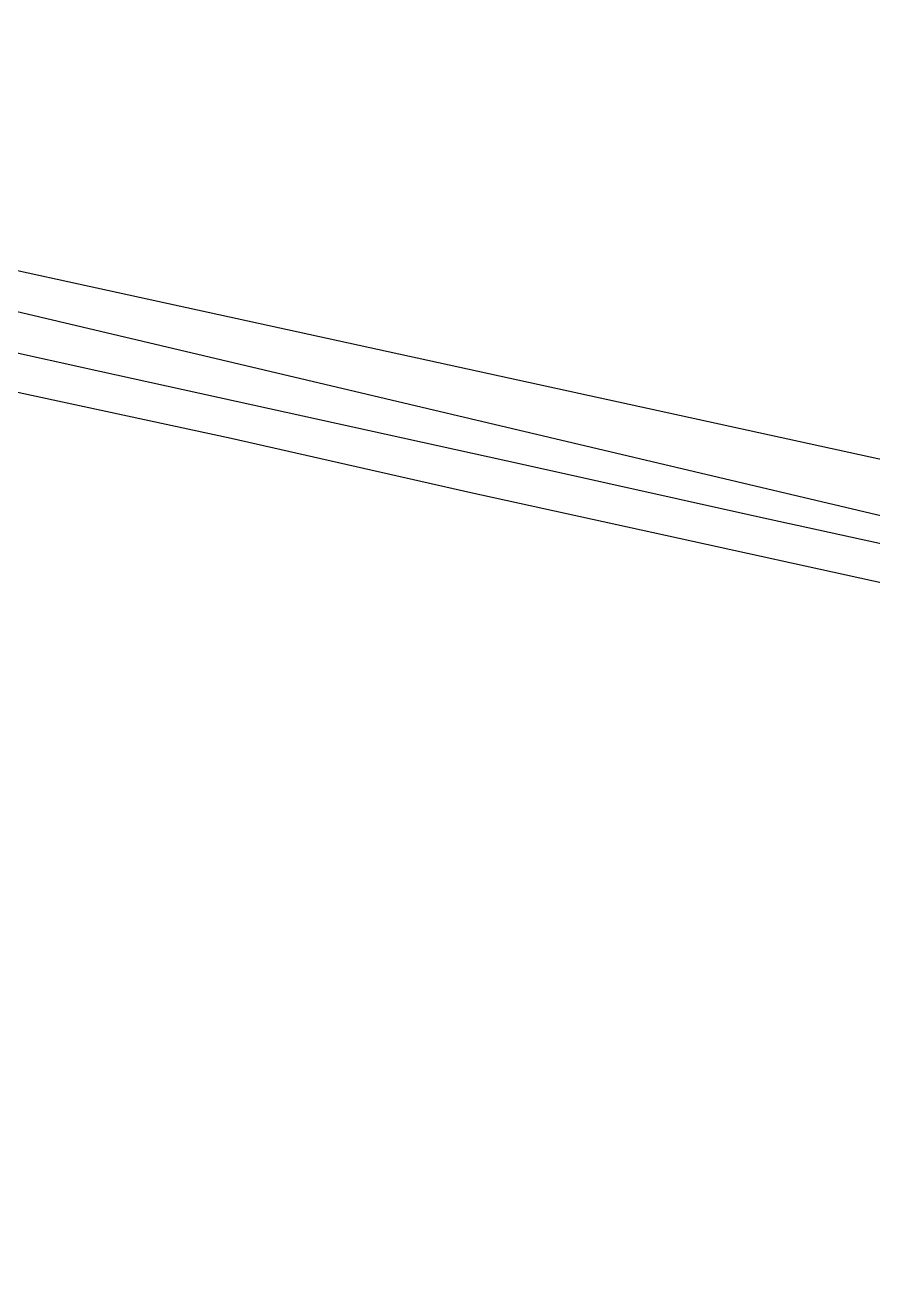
# Model space of a CAD drawing. Header units: metres. Extents: x 2 to 659295185, y -28 to 1124222152.
# Drawn here: x 655419 to 655514, y 1125983 to 1126123.3 of the extents above; entities that cross this region are included whole.
import ezdxf

# ---------------------------------------------------------------- set-up
doc = ezdxf.new("R2010")
doc.units = ezdxf.units.M
doc.header["$MEASUREMENT"] = 0
doc.layers.add('MANZANA', color=30, linetype='CONTINUOUS')
doc.layers.add('PARCELA', color=140, linetype='CONTINUOUS', lineweight=40)

msp = doc.modelspace()

# ---------------------------------------------------------------- linework, layer by layer
at = {"layer": 'MANZANA', "lineweight": -3}
msp.add_line((655385, 1126099), (655876, 1125983), dxfattribs=at)
at = {"layer": 'MANZANA', "lineweight": -2}
for p, q in [((655427.3457, 1126084.4488), (655408.372, 1126088.6779)), ((655474.718, 1126074.0409), (655427.3457, 1126084.4488)), ((655501.0388, 1126068.1821), (655474.718, 1126074.0409)), ((655531.0949, 1126061.5634), (655501.0388, 1126068.1821))]:
    msp.add_line(p, q, dxfattribs=at)
at = {"layer": 'MANZANA', "linetype": 'Continuous', "lineweight": -2}
for p, q in [((655406.7393, 1126084.5787), (655442.0563, 1126076.9903)), ((655442.0563, 1126076.9903), (655468.9295, 1126070.9115)), ((655468.9295, 1126070.9115), (655489.2142, 1126066.4724)), ((655489.2142, 1126066.4724), (655533.412, 1126056.7044))]:
    msp.add_line(p, q, dxfattribs=at)
at = {"layer": 'PARCELA', "lineweight": -3}
msp.add_lwpolyline([(655656, 1126858), (655735, 1126366), (655757, 1126231), (655746, 1126229), (655644, 1126213), (655643, 1126218), (655619, 1126214), (655627, 1126166), (655601, 1126162), (655597, 1126150), (655584, 1126141), (655585, 1126140), (655591, 1126133), (655563, 1126107), (655603, 1126067), (655600, 1126056), (655362, 1126108), (655294, 1126522), (655249, 1126801)], dxfattribs=at)
msp.add_lwpolyline([(655656, 1126858), (655735, 1126366), (655757, 1126231), (655746, 1126229), (655644, 1126213), (655643, 1126218), (655619, 1126214), (655627, 1126166), (655601, 1126162), (655597, 1126150), (655584, 1126141), (655585, 1126140), (655591, 1126133), (655563, 1126107), (655603, 1126067), (655600, 1126056), (655362, 1126108), (655294, 1126522), (655249, 1126801)], dxfattribs=at)
msp.add_lwpolyline([(655656, 1126858), (655735, 1126366), (655757, 1126231), (655746, 1126229), (655644, 1126213), (655643, 1126218), (655619, 1126214), (655627, 1126166), (655601, 1126162), (655597, 1126150), (655584, 1126141), (655585, 1126140), (655591, 1126133), (655563, 1126107), (655603, 1126067), (655600, 1126056), (655362, 1126108), (655294, 1126522), (655249, 1126801)], dxfattribs=at)
msp.add_lwpolyline([(655656, 1126858), (655735, 1126366), (655757, 1126231), (655746, 1126229), (655644, 1126213), (655643, 1126218), (655619, 1126214), (655627, 1126166), (655601, 1126162), (655597, 1126150), (655584, 1126141), (655585, 1126140), (655591, 1126133), (655563, 1126107), (655603, 1126067), (655600, 1126056), (655362, 1126108), (655294, 1126522), (655249, 1126801)], dxfattribs=at)

doc.saveas('drawing.dxf')
